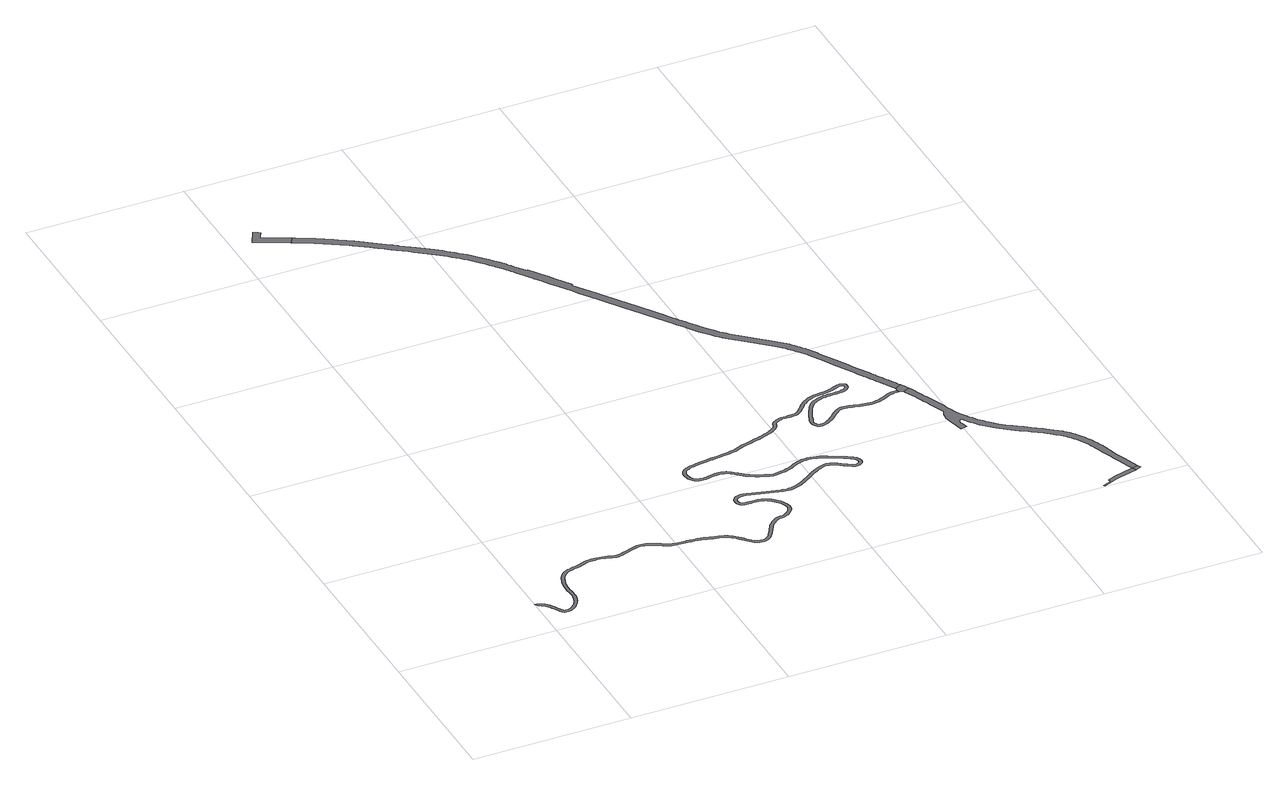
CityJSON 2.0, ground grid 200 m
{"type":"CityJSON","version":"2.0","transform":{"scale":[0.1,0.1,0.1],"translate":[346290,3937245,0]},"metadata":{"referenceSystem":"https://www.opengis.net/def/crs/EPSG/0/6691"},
"CityObjects":{
"road1":{"type":"Road","attributes":{"function":"3"},"geometry":[{"type":"MultiSurface","lod":"1","boundaries":[[[0,1,2,3,4,5,6,7,8,9,10,11,12,13,14,15,16,17]]]}]},
"road2":{"type":"Road","attributes":{"RoadStructureAttribute.sectionType":"1"},"geometry":[{"type":"MultiSurface","lod":"1","boundaries":[[[18,19,20,21,22,23,24,25,26,27,28,29,30,31,32,33,34,35,36,37,38,39,40,41,42,43,44,45,46,47,48,49,50,51,52,53,54,55,56,57,58,59,60,61,62,63,64,65,66,67,68,69,70,71,72,73,74,75,76,77,78,79,80,81,82,83,84,85,86,87,88,89,90,91,92,93,94,95,96,97,98,99,100,101,102,103,104,105,106,107,108,109,110,111,112,113,114,115,116,117,118,119,120,121,122,123,124,125,126,127,128,129,130,131,132,133,134,135,136,137,138,139,140,141,142,143,144,145,146,147,148,149,150,151,152,153,154,155,156,157,158,159,160,161,162,163,164,165,166,167,168,169,170,171,172,173,174,175,176,177,178,179,180,181,182,183,184,185,186,187,188,189,190,191,192,193,194,195,196,197,198,199,200,201,202,203,204,205,206,207,208,209,210,211,212,213,214,215,216,217,218,219,220,221,222,223,224,225,226,227,228,229,230,231,232,233,234,235,236,237,238,239,240,241,242,243,244,245,246,247,248,249,250,251,252,253,254,255,256,257,258,259,260,261,262,263,264,265,266,267,268,269,270,271,272,273,274,275,276,277,278,279,280,281,282,283,284,285,286,287,288,289,290,291,292,293,294,295,296,297,298,299,300,301,302,303,304,305,306,307,308,309,310,311,312,313,314,315,316,317,318,319,320,321,322,323,324,325,326,327,328,329,330,331,332,333,334,335,336,337,338,339,340,341,342,343,344,345,346,347,348,349,350,351,352,353,354,355,356,357,358,359,360,361,362,363,364,365,366,367,368,369,370,371,372,373,374,375,376,377,378,379,380,381,382,383,384,385,386,387,388,389,390,391,392,393,394,395,396,397,398,399,400,401,402,403,404,405,406,407,408,409,410,411,412,413,414,415,416,417,418,419,420,421,422,423,424,425,426,427,428,429,430,431,432,433,434,435,436,437,438,439,440,441,442,443,444,445,446,447,448,449,450,451,452,453,454,455,456,457,458,459,460,461,462,463,464,465,466,467,468,469,470,471,472,473,474,475,476,477,478,479,480,481,482,483,484,485,486,487,488,489,490,491,492,493,494,495,496,497,498,499,500,501,502,503,504,505,506,507,508,509,510,511,512,513,514,515,516,517,518,519,520,521,522,523,524,525,526,527,528,529,530,531,532,533,534,535,536,537,538,539,540,541,542,543,544,545,546,547,548,549,550,551,552,553,554,555,556,557,558,559,560,561,562,563,564,565,566,567,568,569,570,571,572,573,574,575,576,577,578,579,580,581,582,583,584,585,586,587,588,589,590,591,592,593,594,595,596,597,598,599,600,601,602,603,604,605,606,607,608,609,610,611,612,613,614,615,616,617,618,619,620,621,622,623,624,625,626,627,628,629,630,631,632,633,634,635,636,637,638,639,640,641,642,643,644,645,646,647,648,649,650,651,652,653,654,655,656,657,658,659,660,661,662,663,664,665,666,667,668,669,670,671,672,673,674,675,676,677,678,679,680,681,682,683,684,685,686,687,688,689,690,691,692,693,694,695,696,697,698,699,700,701,702,703,704,705,706,707,708,709,710,711,712,713,714,715,716,717,718,719,720,721,722,723,724,725,726,727,728,729,730,731,732,733,734,735,736,737,738,739,740,741,742,743,744,745,746,747,748,749,750,751,752,753,754,755,756,757,758,759,760,761,762,763,764,765,766,767,768,769,770,771,772,773,774,775,776,777,778,779,780,781,782,783,784,785,786,787,788,789,790,791,792,793,794,795,796,797,798,799,800,801,802,803,804,805,806,807,808,809,810,811,812,813,814,815,816,817,818,819,820,821,822,823,824,825,826,827,828,829,830,831,832,833,834,835,836,837,838,839,840,841,842,843,844,845,846,847,848,849,850,851,852,853,854,855,856,857,858,859,860,861,862,863,864,865,866,867,868,869,870,871,872,873,874,875,876,877,878,879,880,881,882,883,884,885,886,887,888,889,890,891,892,893,894,895,896,897,898,899,900,901,902,903,904,905,906,907,908,909,910,911,912,913,914,915,916,917,918,919,920,921,922,923,924,925,926,927,928,929,930,931,932,933,934,935,936,937,938,939,940,941,942,943,944,945,946,947,948,949,950,951,952,953,954,955,956,957,958,959,960,961,962,963,964,965,966,967,968,969,970,971,972,973,974,975,976,977,978,979,980,981,982,983,984,985,986,987,988,989,990,991,992,993,994,995,996,997,998,999,1000,1001,1002,1003,1004,1005,1006,1007,1008,1009,1010,1011,1012,1013,1014,1015,1016,1017,1018,1019,1020,1021,1022,1023,1024,1025,1026,1027,1028,1029,1030,1031,1032,1033,1034,1035,1036,1037,1038,1039,1040,1041,1042,1043,1044,1045,1046,1047,1048]]]}]},
"road3":{"type":"Road","attributes":{"function":"3","RoadStructureAttribute.sectionType":"1"},"geometry":[{"type":"MultiSurface","lod":"1","boundaries":[[[1049,1050,1051,1052,1053,1054,1055,1056,1057,1058,1059,1060,1061,1062,1063,1064,1065,1066,1067,1068,1069,1070,1071,1072,1073,1074,1075,1076,1077,1078,1079,1080,1081,1082,1083,1084,1085,1086,1087,1088,1089,1090,1091,1092,1093,1094,1095,1096,1097,1098,1099,1100,1101,1102,1103,1104,1105,1106,1107,1108,1109,1110,1111,1112,1113,1114,1115,1116,1117,1118,1119,1120,1121,1122,1123,1124,1125,1126,1127,1128,1129,1130,1131,1132,1133,1134,1135,1136,1137,1138,1139,1140,1141,1142,1143,1144,1145,1146,1147,1148,1149,1150,1151,1152,1153,1154,1155,1156,1157,1158,1159,1160,1161,1162,1163,1164,1165,1166,1167,1168,1169,1170,1171,1172,1173,1174,1175,1176,1177,1178,1179,1180,1181,1182,1183,1184,1185,1186,1187,1188,1189,1190,1191,1192,1193,1194,1195,1196,1197,1198,1199,1200,1201,1202,1203,1204,1205,1206,1207,1208,1209,1210,1211,1212,1213,1214,17,16,1215,1216,1217,1218,1219,1220,1221,1222,1223,1224,1225,1226,1227,1228,1229,1230,1231,1232,1233,1234,1235,1236,1237,1238,1239,1240,1241,1242,1243,1244,1245,1246,1247,1248,1249,1250,1251,1252,1253,1254,1255,1256,1257,1258,1259,1260,1261,1262,1263,1264,1265,1266,1267,1268,1269,1270,1271,1272,1273,1274,1275,1276,1277,1278,1279,1280,1281,1282,1283,1284,1285,1286,1287,1288,1289,1290,1291,1292,1293,1294,1295,1296,1297,1298,1299,1300,1301,1302,1303,1304,1305,1306,1307,1308,1309,1310,1311,1312,1313,1314,1315,1316,1317,1318,1319,1320,1321,1322,1323,1324,1325,1326,1327,1328,1329,1330,1331,1332,1333,1334,1335,1336,1337,1338,1339,1340,1341,1342,1343,1344,1345,1346,1347,1348,1349,1350,1351,1352,1353,1354,1355,1356,1357,1358,1359,1360,1361,1362,1363,1364,1365,1366,1367,1368,1369,1370,1371,1372,1373,1374,1375,1376,1377,1378,1379,1380,1381,1382,1383,1384,1385,1386,1387,1388,1389,1390,1391,1392]]]}]},
"road4":{"type":"Road","geometry":[{"type":"MultiSurface","lod":"1","boundaries":[[[18,1048,1393,1394,1395,1396,1397,1049,1392]]]}]},
"road5":{"type":"Road","geometry":[{"type":"MultiSurface","lod":"1","boundaries":[[[1398,1399,1400,1401,1402,1403,1404,1405,1406,1407,1408,1409,1410,1411,1412,1413,1414,1415,1416,1417,1418,1419,1420,1421,1422,1423,1424,1425,1426,1427,1428,1429,1430,1431,1432,1433,1434,1435,1436,1437,1438,1439,1440,1441,1442,1443,1444,1445,1446,1447,1448,1449,1450,1451,1452,1453,1454,1455,1456,1457,1458,1459,1460,1461,1462,1463,1464,1465,1466,1467,1468,1469,1470,1471,1472,1473,1474,1475,1476,1477,1478,1479,1480,1481,1482,1483,1484,1485,1486,1487,1488,1489,1490,1491,1492,1493,1494,1495,1496,1497,1498,1499,1500,1501,1502,1503,1504,1505,1506,1507,1508,1509,1510,1511,1512,1513,1514,1515,1516,1517,1518,1519,1520,1521,1522,1523,1524,1525,1526,1527,1528,1529,1530,1531,1532,1533,1534,1535,1536,1537,1538,1539,1540,1541,1542,1543,1544,1545,1546,1547,1548,1549,1550,1551,1552,1553,1554,1555,1556,1557,1558,1394,1393]]]}]},
"road6":{"type":"Road","attributes":{"RoadStructureAttribute.sectionType":"1"},"geometry":[{"type":"MultiSurface","lod":"1","boundaries":[[[1559,1560,1561,1562,1563,1564,1565,1566,1567,1485]]]}]},
"road7":{"type":"Road","geometry":[{"type":"MultiSurface","lod":"1","boundaries":[[[1568,1486,1485,1567]]]}]}
},
"vertices":[
[651,8632,0],[564,8676,0],[531,8693,0],[476,8720,0],[388,8764,0],[397,8782,0],[433,8846,0],[403,8871,0],[353,8898,0],[261,8716,0],[287,8704,0],[346,8680,0],[433,8635,0],[521,8591,0],[571,8566,0],[608,8547,0],[665,8518,0],[707,8603,0],
[5643,2809,0],[5618,2807,0],[5591,2805,0],[5565,2802,0],[5537,2796,0],[5506,2785,0],[5477,2771,0],[5450,2757,0],[5423,2745,0],[5398,2736,0],[5374,2727,0],[5349,2720,0],[5337,2717,0],[5325,2714,0],[5293,2711,0],[5261,2710,0],[5227,2712,0],[5194,2715,0],[5163,2720,0],[5131,2727,0],[5099,2735,0],[5066,2743,0],[5039,2749,0],[5012,2756,0],[4983,2763,0],[4953,2766,0],[4934,2767,0],[4916,2767,0],[4896,2765,0],[4877,2760,0],[4852,2749,0],[4831,2733,0],[4812,2717,0],[4793,2701,0],[4770,2681,0],[4748,2660,0],[4727,2639,0],[4720,2634,0],[4705,2621,0],[4680,2602,0],[4654,2584,0],[4629,2570,0],[4602,2560,0],[4580,2555,0],[4557,2551,0],[4538,2552,0],[4525,2556,0],[4519,2562,0],[4512,2572,0],[4505,2585,0],[4501,2596,0],[4499,2618,0],[4503,2636,0],[4505,2645,0],[4515,2674,0],[4526,2704,0],[4537,2737,0],[4549,2769,0],[4564,2800,0],[4580,2831,0],[4600,2868,0],[4623,2905,0],[4648,2937,0],[4676,2964,0],[4699,2980,0],[4726,2994,0],[4755,3005,0],[4784,3015,0],[4812,3022,0],[4841,3026,0],[4871,3029,0],[4902,3032,0],[4932,3033,0],[4963,3033,0],[4995,3034,0],[5027,3037,0],[5050,3040,0],[5074,3043,0],[5099,3048,0],[5122,3059,0],[5136,3070,0],[5149,3082,0],[5161,3097,0],[5169,3113,0],[5172,3128,0],[5172,3144,0],[5170,3160,0],[5164,3176,0],[5150,3189,0],[5134,3197,0],[5118,3202,0],[5102,3205,0],[5070,3203,0],[5067,3203,0],[5039,3191,0],[5012,3178,0],[4987,3167,0],[4966,3161,0],[4944,3155,0],[4922,3150,0],[4900,3145,0],[4868,3141,0],[4836,3138,0],[4802,3136,0],[4768,3131,0],[4738,3125,0],[4709,3118,0],[4692,3113,0],[4680,3110,0],[4652,3099,0],[4620,3083,0],[4590,3064,0],[4562,3043,0],[4535,3021,0],[4517,3002,0],[4500,2983,0],[4484,2964,0],[4467,2947,0],[4448,2927,0],[4429,2907,0],[4411,2890,0],[4392,2879,0],[4371,2873,0],[4347,2870,0],[4320,2869,0],[4293,2867,0],[4265,2867,0],[4235,2868,0],[4203,2867,0],[4172,2862,0],[4167,2860,0],[4147,2853,0],[4134,2848,0],[4133,2847,0],[4123,2843,0],[4100,2829,0],[4078,2812,0],[4061,2787,0],[4050,2760,0],[4041,2736,0],[4030,2718,0],[4014,2705,0],[3994,2692,0],[3972,2680,0],[3949,2668,0],[3917,2653,0],[3891,2643,0],[3884,2641,0],[3862,2633,0],[3850,2629,0],[3815,2618,0],[3776,2606,0],[3736,2595,0],[3696,2584,0],[3656,2573,0],[3621,2564,0],[3587,2554,0],[3552,2544,0],[3517,2532,0],[3493,2523,0],[3473,2514,0],[3471,2514,0],[3448,2504,0],[3427,2497,0],[3387,2487,0],[3346,2481,0],[3303,2476,0],[3260,2470,0],[3213,2464,0],[3166,2459,0],[3119,2454,0],[3085,2449,0],[3072,2448,0],[3034,2443,0],[2995,2438,0],[2956,2432,0],[2917,2426,0],[2888,2420,0],[2857,2415,0],[2826,2408,0],[2797,2398,0],[2776,2389,0],[2756,2379,0],[2735,2367,0],[2717,2351,0],[2705,2333,0],[2695,2314,0],[2688,2294,0],[2684,2274,0],[2683,2250,0],[2685,2226,0],[2691,2202,0],[2699,2181,0],[2708,2161,0],[2719,2141,0],[2733,2123,0],[2750,2107,0],[2774,2094,0],[2777,2094,0],[2799,2087,0],[2825,2083,0],[2850,2080,0],[2883,2081,0],[2916,2086,0],[2948,2092,0],[2978,2098,0],[3002,2101,0],[3026,2105,0],[3048,2108,0],[3069,2108,0],[3093,2105,0],[3118,2098,0],[3142,2089,0],[3165,2078,0],[3185,2064,0],[3204,2047,0],[3223,2028,0],[3244,2010,0],[3269,1988,0],[3295,1966,0],[3321,1945,0],[3349,1925,0],[3384,1905,0],[3420,1887,0],[3440,1878,0],[3456,1870,0],[3492,1855,0],[3516,1845,0],[3542,1834,0],[3569,1825,0],[3597,1818,0],[3613,1817,0],[3634,1815,0],[3672,1818,0],[3708,1823,0],[3743,1830,0],[3769,1835,0],[3795,1842,0],[3820,1849,0],[3846,1858,0],[3878,1872,0],[3908,1888,0],[3936,1904,0],[3965,1916,0],[3994,1927,0],[4024,1936,0],[4055,1942,0],[4084,1946,0],[4117,1947,0],[4151,1944,0],[4185,1939,0],[4219,1932,0],[4249,1923,0],[4278,1911,0],[4308,1899,0],[4329,1891,0],[4495,1796,0],[4565,1755,0],[4580,1746,0],[4603,1728,0],[4616,1708,0],[4620,1697,0],[4621,1688,0],[4622,1682,0],[4622,1669,0],[4620,1660,0],[4614,1652,0],[4602,1642,0],[4588,1634,0],[4577,1630,0],[4558,1631,0],[4535,1642,0],[4508,1659,0],[4480,1676,0],[4449,1697,0],[4418,1721,0],[4385,1746,0],[4349,1765,0],[4328,1772,0],[4308,1778,0],[4287,1783,0],[4265,1786,0],[4228,1783,0],[4191,1774,0],[4157,1760,0],[4124,1746,0],[4083,1726,0],[4043,1701,0],[4006,1676,0],[3996,1669,0],[3969,1651,0],[3934,1629,0],[3900,1606,0],[3867,1584,0],[3832,1565,0],[3806,1551,0],[3779,1538,0],[3753,1528,0],[3726,1520,0],[3705,1516,0],[3698,1514,0],[3668,1511,0],[3667,1511,0],[3639,1511,0],[3610,1512,0],[3579,1518,0],[3569,1521,0],[3186,1620,0],[3180,1621,0],[3155,1625,0],[3129,1627,0],[3102,1628,0],[3085,1626,0],[3075,1624,0],[3057,1619,0],[3039,1613,0],[3021,1604,0],[3005,1591,0],[2992,1572,0],[2984,1551,0],[2979,1528,0],[2978,1506,0],[2982,1488,0],[2988,1473,0],[2989,1470,0],[2998,1453,0],[3011,1438,0],[3034,1424,0],[3060,1419,0],[3085,1417,0],[3107,1415,0],[3140,1413,0],[3172,1414,0],[3203,1414,0],[3232,1412,0],[3254,1408,0],[3275,1404,0],[3295,1399,0],[3313,1392,0],[3334,1379,0],[3355,1363,0],[3374,1345,0],[3394,1325,0],[3413,1305,0],[3432,1285,0],[3448,1264,0],[3460,1242,0],[3468,1222,0],[3475,1200,0],[3479,1179,0],[3479,1160,0],[3475,1144,0],[3468,1126,0],[3458,1109,0],[3447,1093,0],[3433,1080,0],[3421,1070,0],[3417,1067,0],[3399,1056,0],[3382,1046,0],[3357,1038,0],[3328,1033,0],[3295,1028,0],[3264,1018,0],[3237,1003,0],[3212,985,0],[3189,966,0],[3168,945,0],[3150,924,0],[3133,901,0],[3119,878,0],[3104,855,0],[3092,834,0],[3081,814,0],[3070,794,0],[3058,774,0],[3044,753,0],[3029,732,0],[3015,714,0],[2998,700,0],[2984,692,0],[2969,685,0],[2953,680,0],[2939,677,0],[2919,678,0],[2898,683,0],[2876,692,0],[2855,703,0],[2835,717,0],[2817,736,0],[2798,757,0],[2778,778,0],[2756,803,0],[2733,829,0],[2710,855,0],[2683,879,0],[2660,897,0],[2635,913,0],[2609,928,0],[2582,942,0],[2547,954,0],[2511,963,0],[2475,971,0],[2441,979,0],[2409,988,0],[2377,998,0],[2344,1007,0],[2311,1015,0],[2268,1022,0],[2225,1027,0],[2182,1031,0],[2140,1034,0],[2110,1036,0],[2081,1036,0],[2052,1037,0],[2024,1039,0],[1997,1042,0],[1970,1046,0],[1944,1051,0],[1920,1058,0],[1897,1070,0],[1873,1085,0],[1848,1103,0],[1821,1119,0],[1796,1133,0],[1791,1135,0],[1761,1151,0],[1729,1165,0],[1695,1176,0],[1668,1182,0],[1640,1187,0],[1611,1189,0],[1582,1188,0],[1552,1183,0],[1523,1175,0],[1495,1166,0],[1467,1157,0],[1440,1147,0],[1413,1137,0],[1386,1128,0],[1359,1120,0],[1336,1114,0],[1313,1108,0],[1292,1104,0],[1272,1104,0],[1255,1108,0],[1236,1115,0],[1215,1124,0],[1192,1132,0],[1158,1140,0],[1124,1146,0],[1089,1151,0],[1055,1154,0],[1024,1156,0],[993,1157,0],[961,1156,0],[929,1152,0],[899,1144,0],[870,1133,0],[844,1122,0],[818,1113,0],[791,1107,0],[763,1101,0],[734,1095,0],[705,1088,0],[681,1081,0],[656,1074,0],[630,1065,0],[606,1052,0],[581,1034,0],[558,1012,0],[538,987,0],[521,962,0],[506,933,0],[494,902,0],[485,871,0],[477,840,0],[471,812,0],[466,783,0],[466,781,0],[466,780,0],[463,754,0],[462,724,0],[463,696,0],[466,669,0],[469,643,0],[471,617,0],[471,593,0],[471,569,0],[470,547,0],[466,524,0],[461,505,0],[454,484,0],[446,465,0],[437,446,0],[425,426,0],[412,406,0],[398,388,0],[382,373,0],[369,361,0],[354,351,0],[339,342,0],[324,336,0],[308,333,0],[291,331,0],[276,331,0],[265,333,0],[254,342,0],[242,357,0],[231,377,0],[218,398,0],[203,424,0],[189,451,0],[174,479,0],[155,505,0],[135,526,0],[114,546,0],[90,563,0],[64,577,0],[37,583,0],[10,585,0],[7,585,0],[40,541,0],[50,539,0],[69,529,0],[88,515,0],[107,498,0],[124,480,0],[140,457,0],[154,432,0],[168,404,0],[184,378,0],[196,357,0],[209,335,0],[226,313,0],[248,296,0],[271,291,0],[294,290,0],[315,293,0],[336,298,0],[356,306,0],[376,317,0],[393,330,0],[409,343,0],[428,362,0],[445,383,0],[459,405,0],[472,427,0],[483,448,0],[492,470,0],[500,493,0],[505,516,0],[509,542,0],[511,568,0],[511,594,0],[511,619,0],[509,646,0],[506,673,0],[503,699,0],[502,724,0],[503,751,0],[506,777,0],[506,778,0],[510,805,0],[516,831,0],[523,861,0],[532,889,0],[542,916,0],[555,941,0],[570,963,0],[588,984,0],[607,1003,0],[628,1018,0],[647,1028,0],[668,1036,0],[692,1043,0],[716,1049,0],[743,1056,0],[771,1062,0],[800,1068,0],[829,1075,0],[858,1085,0],[885,1096,0],[911,1106,0],[936,1113,0],[964,1116,0],[993,1117,0],[1022,1116,0],[1052,1114,0],[1085,1111,0],[1118,1107,0],[1150,1101,0],[1181,1094,0],[1200,1087,0],[1221,1078,0],[1243,1070,0],[1268,1064,0],[1295,1065,0],[1321,1069,0],[1346,1075,0],[1370,1081,0],[1399,1090,0],[1426,1099,0],[1453,1109,0],[1480,1119,0],[1507,1128,0],[1534,1137,0],[1561,1144,0],[1586,1148,0],[1610,1149,0],[1635,1147,0],[1661,1143,0],[1685,1138,0],[1714,1128,0],[1743,1115,0],[1773,1100,0],[1801,1084,0],[1826,1069,0],[1851,1052,0],[1877,1035,0],[1906,1021,0],[1935,1012,0],[1963,1007,0],[1992,1003,0],[2020,999,0],[2050,997,0],[2080,996,0],[2109,996,0],[2137,994,0],[2179,991,0],[2221,987,0],[2262,982,0],[2303,976,0],[2334,968,0],[2366,959,0],[2398,950,0],[2431,940,0],[2467,932,0],[2502,925,0],[2535,916,0],[2566,905,0],[2590,893,0],[2614,879,0],[2636,864,0],[2658,848,0],[2681,827,0],[2703,802,0],[2726,776,0],[2749,751,0],[2768,730,0],[2788,708,0],[2809,687,0],[2834,669,0],[2859,656,0],[2885,645,0],[2914,638,0],[2942,637,0],[2964,641,0],[2984,648,0],[3003,657,0],[3021,668,0],[3043,686,0],[3061,708,0],[3077,731,0],[3091,753,0],[3104,773,0],[3116,794,0],[3127,815,0],[3138,834,0],[3152,857,0],[3167,879,0],[3181,899,0],[3197,918,0],[3216,936,0],[3237,954,0],[3258,969,0],[3280,981,0],[3305,989,0],[3334,994,0],[3366,999,0],[3398,1010,0],[3420,1021,0],[3440,1034,0],[3456,1047,0],[3460,1050,0],[3477,1067,0],[3492,1087,0],[3504,1108,0],[3514,1131,0],[3515,1139,0],[3519,1156,0],[3519,1183,0],[3514,1210,0],[3506,1235,0],[3496,1259,0],[3481,1286,0],[3462,1310,0],[3442,1332,0],[3422,1353,0],[3402,1373,0],[3381,1394,0],[3357,1413,0],[3331,1428,0],[3307,1437,0],[3284,1443,0],[3260,1447,0],[3237,1451,0],[3204,1454,0],[3171,1454,0],[3141,1453,0],[3110,1455,0],[3088,1457,0],[3066,1459,0],[3048,1462,0],[3037,1469,0],[3031,1476,0],[3025,1487,0],[3021,1499,0],[3018,1510,0],[3019,1524,0],[3022,1539,0],[3028,1553,0],[3035,1563,0],[3043,1570,0],[3055,1576,0],[3069,1581,0],[3084,1585,0],[3104,1588,0],[3126,1587,0],[3150,1585,0],[3153,1584,0],[3577,1478,0],[3605,1473,0],[3638,1471,0],[3671,1471,0],[3691,1473,0],[3703,1475,0],[3736,1481,0],[3766,1490,0],[3795,1502,0],[3823,1515,0],[3851,1529,0],[3887,1550,0],[3922,1572,0],[3956,1595,0],[3990,1618,0],[4028,1642,0],[4065,1668,0],[4102,1691,0],[4140,1710,0],[4172,1723,0],[4204,1736,0],[4234,1744,0],[4264,1746,0],[4280,1744,0],[4298,1740,0],[4316,1734,0],[4332,1728,0],[4364,1712,0],[4367,1709,0],[4394,1689,0],[4425,1664,0],[4459,1642,0],[4486,1625,0],[4516,1607,0],[4548,1592,0],[4583,1590,0],[4605,1598,0],[4625,1609,0],[4643,1624,0],[4657,1643,0],[4662,1664,0],[4662,1683,0],[4662,1685,0],[4659,1705,0],[4653,1725,0],[4633,1756,0],[4603,1779,0],[4571,1798,0],[4559,1806,0],[4538,1820,0],[4488,1849,0],[4341,1929,0],[4323,1936,0],[4293,1948,0],[4261,1961,0],[4229,1970,0],[4193,1978,0],[4156,1984,0],[4119,1987,0],[4081,1986,0],[4048,1982,0],[4014,1974,0],[3982,1965,0],[3950,1954,0],[3919,1940,0],[3889,1924,0],[3860,1908,0],[3831,1895,0],[3808,1888,0],[3784,1880,0],[3760,1874,0],[3735,1869,0],[3701,1863,0],[3667,1858,0],[3634,1855,0],[3603,1858,0],[3580,1863,0],[3556,1871,0],[3532,1882,0],[3507,1892,0],[3472,1907,0],[3437,1923,0],[3403,1940,0],[3400,1942,0],[3371,1959,0],[3345,1977,0],[3320,1997,0],[3295,2018,0],[3270,2040,0],[3251,2058,0],[3231,2077,0],[3209,2096,0],[3185,2112,0],[3158,2126,0],[3130,2136,0],[3101,2144,0],[3072,2148,0],[3046,2148,0],[3020,2145,0],[2996,2141,0],[2972,2137,0],[2940,2132,0],[2909,2125,0],[2880,2121,0],[2852,2120,0],[2830,2123,0],[2808,2126,0],[2789,2132,0],[2774,2140,0],[2763,2150,0],[2753,2164,0],[2744,2179,0],[2736,2196,0],[2729,2214,0],[2725,2233,0],[2723,2251,0],[2724,2269,0],[2727,2284,0],[2732,2299,0],[2739,2313,0],[2747,2324,0],[2759,2335,0],[2774,2344,0],[2793,2353,0],[2811,2360,0],[2837,2369,0],[2865,2376,0],[2894,2381,0],[2924,2386,0],[2962,2393,0],[3000,2398,0],[3039,2403,0],[3077,2408,0],[3108,2412,0],[3124,2414,0],[3171,2419,0],[3218,2425,0],[3265,2431,0],[3308,2436,0],[3351,2441,0],[3395,2448,0],[3438,2458,0],[3463,2467,0],[3486,2477,0],[3509,2486,0],[3531,2495,0],[3564,2506,0],[3598,2516,0],[3632,2525,0],[3666,2535,0],[3706,2546,0],[3747,2556,0],[3787,2567,0],[3828,2579,0],[3862,2591,0],[3898,2603,0],[3932,2616,0],[3966,2632,0],[3986,2642,0],[3990,2644,0],[4014,2657,0],[4038,2673,0],[4060,2692,0],[4077,2718,0],[4087,2745,0],[4096,2768,0],[4108,2784,0],[4122,2796,0],[4141,2807,0],[4161,2816,0],[4182,2823,0],[4207,2827,0],[4234,2828,0],[4264,2827,0],[4295,2827,0],[4322,2829,0],[4351,2830,0],[4380,2833,0],[4408,2842,0],[4435,2858,0],[4457,2878,0],[4477,2899,0],[4496,2919,0],[4513,2938,0],[4530,2957,0],[4546,2975,0],[4562,2991,0],[4587,3012,0],[4613,3031,0],[4640,3048,0],[4668,3062,0],[4693,3072,0],[4719,3080,0],[4747,3086,0],[4774,3091,0],[4806,3096,0],[4839,3098,0],[4872,3101,0],[4907,3106,0],[4930,3111,0],[4954,3116,0],[4977,3123,0],[5000,3129,0],[5029,3141,0],[5056,3155,0],[5078,3164,0],[5099,3165,0],[5108,3163,0],[5119,3160,0],[5127,3156,0],[5130,3153,0],[5131,3150,0],[5132,3143,0],[5132,3133,0],[5130,3126,0],[5126,3118,0],[5120,3109,0],[5110,3101,0],[5102,3095,0],[5101,3094,0],[5086,3086,0],[5067,3082,0],[5045,3079,0],[5023,3077,0],[4993,3074,0],[4962,3073,0],[4931,3073,0],[4899,3072,0],[4867,3069,0],[4836,3066,0],[4804,3061,0],[4773,3053,0],[4741,3043,0],[4710,3030,0],[4679,3015,0],[4651,2996,0],[4618,2964,0],[4596,2936,0],[4590,2928,0],[4566,2889,0],[4544,2850,0],[4528,2818,0],[4512,2785,0],[4499,2751,0],[4488,2717,0],[4477,2688,0],[4466,2655,0],[4462,2637,0],[4459,2621,0],[4462,2586,0],[4469,2568,0],[4477,2552,0],[4488,2536,0],[4503,2522,0],[4530,2512,0],[4560,2511,0],[4588,2516,0],[4614,2521,0],[4646,2533,0],[4676,2550,0],[4703,2570,0],[4730,2590,0],[4754,2610,0],[4776,2631,0],[4778,2633,0],[4797,2652,0],[4820,2671,0],[4838,2687,0],[4856,2702,0],[4872,2714,0],[4889,2722,0],[4903,2725,0],[4918,2727,0],[4934,2727,0],[4950,2726,0],[4976,2723,0],[5002,2718,0],[5029,2710,0],[5057,2704,0],[5090,2696,0],[5122,2688,0],[5155,2680,0],[5190,2675,0],[5225,2672,0],[5260,2670,0],[5296,2671,0],[5317,2673,0],[5332,2675,0],[5359,2681,0],[5386,2689,0],[5412,2699,0],[5438,2708,0],[5467,2721,0],[5495,2735,0],[5521,2748,0],[5548,2758,0],[5571,2762,0],[5595,2765,0],[5621,2767,0],[5647,2770,0],
[5727,2897,0],[5710,2926,0],[5689,2961,0],[5666,3002,0],[5642,3042,0],[5618,3082,0],[5594,3122,0],[5571,3161,0],[5554,3190,0],[5549,3199,0],[5526,3238,0],[5504,3276,0],[5484,3310,0],[5465,3344,0],[5446,3378,0],[5426,3412,0],[5373,3504,0],[5360,3527,0],[5293,3642,0],[5287,3653,0],[5226,3756,0],[5159,3870,0],[5140,3903,0],[5121,3937,0],[5101,3971,0],[5079,4006,0],[5058,4035,0],[5037,4064,0],[5016,4091,0],[5010,4099,0],[4995,4117,0],[4974,4144,0],[4953,4170,0],[4930,4197,0],[4905,4224,0],[4880,4249,0],[4855,4273,0],[4830,4295,0],[4807,4316,0],[4779,4341,0],[4751,4366,0],[4723,4390,0],[4696,4415,0],[4669,4439,0],[4642,4462,0],[4615,4486,0],[4588,4509,0],[4560,4534,0],[4532,4559,0],[4504,4583,0],[4477,4607,0],[4449,4633,0],[4422,4658,0],[4421,4658,0],[4395,4684,0],[4369,4710,0],[4343,4738,0],[4317,4767,0],[4291,4797,0],[4265,4828,0],[4248,4849,0],[4246,4850,0],[4230,4870,0],[4225,4875,0],[4213,4890,0],[4175,4942,0],[4159,4965,0],[4152,4974,0],[4129,5008,0],[4106,5043,0],[4077,5084,0],[4048,5124,0],[4020,5163,0],[4013,5173,0],[3992,5203,0],[3975,5227,0],[3956,5254,0],[3921,5307,0],[3886,5360,0],[3850,5413,0],[3815,5464,0],[3779,5515,0],[3744,5566,0],[3708,5617,0],[3673,5668,0],[3637,5719,0],[3601,5769,0],[3566,5820,0],[3519,5887,0],[3485,5936,0],[3472,5954,0],[3426,6021,0],[3379,6089,0],[3331,6158,0],[3283,6228,0],[3235,6298,0],[3196,6356,0],[3212,6368,0],[3204,6379,0],[3143,6468,0],[3082,6557,0],[3021,6646,0],[3008,6664,0],[2960,6735,0],[2936,6770,0],[2912,6805,0],[2887,6840,0],[2875,6859,0],[2858,6848,0],[2847,6864,0],[2820,6903,0],[2793,6941,0],[2765,6980,0],[2738,7018,0],[2715,7050,0],[2701,7070,0],[2641,7144,0],[2603,7191,0],[2563,7240,0],[2521,7288,0],[2487,7326,0],[2451,7364,0],[2415,7401,0],[2378,7438,0],[2343,7472,0],[2306,7505,0],[2270,7538,0],[2233,7571,0],[2195,7602,0],[2158,7633,0],[2121,7663,0],[2083,7693,0],[2041,7725,0],[1998,7757,0],[1956,7789,0],[1913,7820,0],[1859,7860,0],[1804,7900,0],[1749,7939,0],[1743,7944,0],[1695,7978,0],[1673,7994,0],[1627,8027,0],[1503,8119,0],[1498,8122,0],[1461,8149,0],[1423,8176,0],[1392,8198,0],[1372,8211,0],[1360,8219,0],[1328,8241,0],[1296,8262,0],[1255,8290,0],[1212,8317,0],[1170,8344,0],[1127,8371,0],[1083,8398,0],[1038,8425,0],[993,8451,0],[948,8477,0],[923,8490,0],[896,8505,0],[844,8533,0],[791,8560,0],[739,8587,0],[722,8596,0],[676,8513,0],[695,8503,0],[748,8475,0],[800,8448,0],[851,8421,0],[902,8393,0],[946,8368,0],[954,8364,0],[990,8343,0],[1034,8317,0],[1078,8290,0],[1119,8264,0],[1161,8237,0],[1202,8210,0],[1244,8183,0],[1275,8162,0],[1307,8141,0],[1338,8120,0],[1368,8098,0],[1391,8082,0],[1405,8072,0],[1442,8045,0],[1479,8018,0],[1515,7991,0],[1545,7968,0],[1575,7945,0],[1606,7921,0],[1636,7897,0],[1691,7858,0],[1745,7818,0],[1750,7815,0],[1800,7779,0],[1854,7739,0],[1896,7708,0],[1938,7677,0],[1941,7675,0],[1980,7646,0],[2021,7614,0],[2058,7585,0],[2095,7555,0],[2131,7525,0],[2167,7495,0],[2203,7463,0],[2239,7431,0],[2274,7399,0],[2309,7366,0],[2344,7331,0],[2379,7295,0],[2413,7259,0],[2414,7258,0],[2447,7222,0],[2486,7176,0],[2525,7128,0],[2563,7081,0],[2570,7073,0],[2621,7010,0],[2624,7006,0],[2634,6992,0],[2657,6960,0],[2684,6922,0],[2692,6910,0],[2711,6884,0],[2738,6846,0],[2765,6807,0],[2789,6772,0],[2813,6737,0],[2837,6702,0],[2861,6667,0],[2866,6659,0],[2922,6578,0],[2952,6534,0],[2983,6489,0],[3044,6400,0],[3105,6311,0],[3153,6242,0],[3201,6172,0],[3249,6102,0],[3297,6032,0],[3344,5964,0],[3390,5897,0],[3437,5830,0],[3484,5763,0],[3519,5712,0],[3555,5661,0],[3591,5610,0],[3626,5560,0],[3662,5509,0],[3697,5458,0],[3732,5407,0],[3767,5356,0],[3803,5304,0],[3838,5251,0],[3874,5198,0],[3910,5146,0],[3938,5105,0],[3967,5066,0],[3995,5026,0],[4010,5005,0],[4013,5000,0],[4017,4996,0],[4020,4991,0],[4024,4986,0],[4029,4977,0],[4035,4969,0],[4041,4961,0],[4047,4952,0],[4052,4944,0],[4058,4935,0],[4064,4926,0],[4070,4918,0],[4075,4909,0],[4081,4901,0],[4087,4892,0],[4093,4884,0],[4097,4878,0],[4101,4873,0],[4105,4867,0],[4109,4862,0],[4118,4850,0],[4135,4828,0],[4139,4823,0],[4153,4806,0],[4171,4785,0],[4189,4763,0],[4215,4732,0],[4242,4701,0],[4269,4670,0],[4297,4640,0],[4325,4613,0],[4353,4586,0],[4381,4559,0],[4410,4533,0],[4438,4508,0],[4466,4483,0],[4494,4459,0],[4523,4434,0],[4549,4411,0],[4576,4387,0],[4603,4364,0],[4629,4340,0],[4657,4316,0],[4685,4291,0],[4712,4267,0],[4740,4242,0],[4764,4220,0],[4788,4199,0],[4811,4177,0],[4833,4155,0],[4855,4131,0],[4876,4106,0],[4896,4081,0],[4917,4055,0],[4937,4029,0],[4957,4004,0],[5027,3910,0],[5039,3889,0],[5058,3856,0],[5077,3822,0],[5144,3708,0],[5211,3594,0],[5278,3479,0],[5344,3365,0],[5363,3331,0],[5382,3296,0],[5402,3262,0],[5422,3228,0],[5444,3190,0],[5467,3151,0],[5490,3113,0],[5506,3085,0],[5512,3074,0],[5536,3034,0],[5560,2994,0],[5565,2985,0],[5584,2954,0],[5607,2913,0],[5628,2878,0],[5645,2849,0],
[5698,2751,0],[5783,2793,0],[5773,2814,0],[5752,2852,0],[5731,2889,0],
[5711,2726,0],[5732,2680,0],[5753,2635,0],[5759,2621,0],[5774,2589,0],[5791,2550,0],[5808,2510,0],[5825,2471,0],[5842,2432,0],[5865,2374,0],[5888,2317,0],[5911,2260,0],[5933,2202,0],[5941,2180,0],[5921,2150,0],[5913,2130,0],[5908,2094,0],[5908,2045,0],[5911,2017,0],[5919,1980,0],[5970,1778,0],[6048,1794,0],[6024,1868,0],[6019,1889,0],[6018,1903,0],[6021,1922,0],[6027,1938,0],[6036,1951,0],[6051,1964,0],[6064,1944,0],[6084,1913,0],[6104,1882,0],[6125,1851,0],[6147,1821,0],[6171,1791,0],[6196,1763,0],[6222,1735,0],[6248,1708,0],[6270,1686,0],[6292,1664,0],[6314,1642,0],[6337,1621,0],[6371,1592,0],[6405,1565,0],[6440,1539,0],[6475,1512,0],[6517,1483,0],[6559,1454,0],[6561,1453,0],[6602,1425,0],[6644,1396,0],[6674,1376,0],[6705,1355,0],[6735,1334,0],[6764,1313,0],[6793,1291,0],[6821,1268,0],[6849,1245,0],[6877,1222,0],[6901,1202,0],[6926,1183,0],[6949,1163,0],[6971,1142,0],[6992,1119,0],[7012,1093,0],[7032,1067,0],[7051,1040,0],[7070,1011,0],[7089,982,0],[7107,952,0],[7124,922,0],[7140,890,0],[7155,857,0],[7169,824,0],[7182,790,0],[7196,754,0],[7208,718,0],[7220,682,0],[7233,646,0],[7255,586,0],[7277,526,0],[7290,491,0],[7299,467,0],[7299,466,0],[7322,406,0],[7347,338,0],[7373,271,0],[7398,210,0],[7474,235,0],[7448,300,0],[7422,367,0],[7397,434,0],[7374,494,0],[7352,553,0],[7349,561,0],[7293,749,0],[7280,785,0],[7266,822,0],[7252,857,0],[7237,893,0],[7221,928,0],[7204,964,0],[7185,997,0],[7172,1019,0],[7166,1030,0],[7145,1061,0],[7125,1092,0],[7105,1120,0],[7084,1148,0],[7061,1177,0],[7035,1205,0],[7009,1230,0],[7000,1237,0],[6910,1305,0],[6903,1311,0],[6874,1334,0],[6845,1358,0],[6815,1381,0],[6784,1404,0],[6753,1425,0],[6734,1438,0],[6635,1512,0],[6610,1528,0],[6569,1556,0],[6528,1585,0],[6494,1611,0],[6460,1636,0],[6428,1662,0],[6397,1688,0],[6376,1708,0],[6355,1728,0],[6334,1749,0],[6313,1771,0],[6287,1797,0],[6263,1824,0],[6239,1850,0],[6218,1876,0],[6198,1903,0],[6179,1931,0],[6159,1961,0],[6140,1993,0],[6118,2026,0],[6097,2058,0],[6078,2089,0],[6061,2120,0],[6050,2145,0],[6040,2173,0],[6029,2203,0],[6017,2234,0],[6000,2277,0],[5995,2292,0],[5972,2350,0],[5949,2408,0],[5925,2466,0],[5908,2506,0],[5891,2546,0],[5873,2586,0],[5858,2620,0],[5856,2626,0],[5799,2762,0],[5796,2767,0],
[7152,144,0],[7047,101,0],[7059,68,0],[6949,22,0],[6957,3,0],[7125,73,0],[7169,92,0],[7181,95,0],[7420,159,0],
[7493,192,0]
]}
